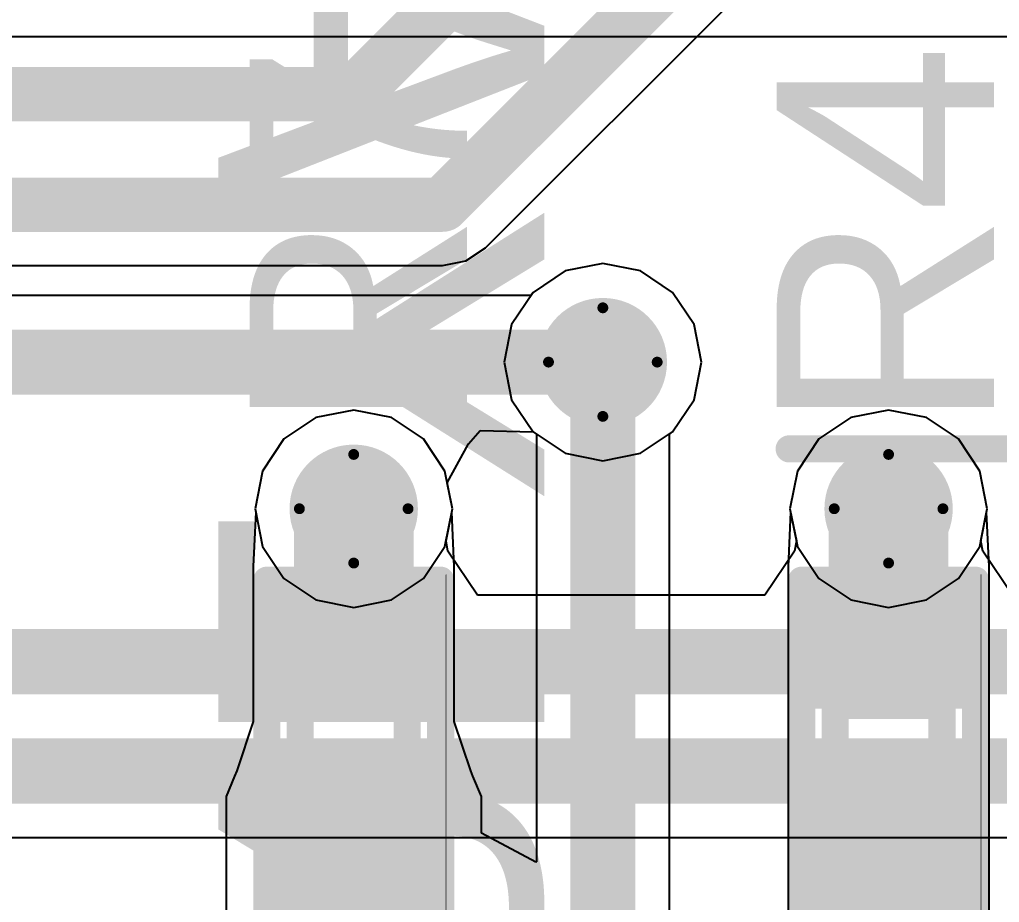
# Model space of a CAD drawing. Header units: millimetres. Extents: x -16 to 330, y -45 to 150.
# Drawn here: x 73.194 to 77.774, y 57.138 to 61.267 of the extents above; entities that cross this region are included whole.
import ezdxf

# ---------------------------------------------------------------- set-up
doc = ezdxf.new("R2010")
doc.units = ezdxf.units.MM
for name, color, linetype in [('BottomLayer', 5, 'Continuous'), ('BottomOverlay', 54, 'Continuous'), ('BottomSolder', 6, 'Continuous'), ('DrillDrawing', 1, 'Continuous'), ('Mechanical13', 56, 'Continuous'), ('MidLayer1', 16, 'Continuous'), ('MidLayer2', 76, 'Continuous'), ('TopLayer', 1, 'Continuous'), ('TopOverlay', 2, 'Continuous'), ('TopPaste', 8, 'Continuous'), ('TopSolder', 216, 'Continuous'), ('ViaHoleLayer', 16, 'Continuous')]:
    doc.layers.add(name, color=color, linetype=linetype)
doc.styles.add('Arial', font='arial.ttf', dxfattribs={"height": 0.2})

# ---------------------------------------------------------------- blocks, each defined once
blk = doc.blocks.new('R___0402_108')
at = {"layer": 'TopLayer'}
for points in [[(-0.6985, -0.3175), (-0.6985, 0.3175), (-0.2413, 0.3175), (-0.2413, -0.3175)], [(0.2413, -0.3175), (0.2413, 0.3175), (0.6985, 0.3175), (0.6985, -0.3175)]]:
    blk.add_hatch(color=1, dxfattribs=at).paths.add_polyline_path(points)
at = {"layer": 'TopPaste'}
for points in [[(-0.6985, -0.3175), (-0.6985, 0.3175), (-0.2413, 0.3175), (-0.2413, -0.3175)], [(0.2413, -0.3175), (0.2413, 0.3175), (0.6985, 0.3175), (0.6985, -0.3175)]]:
    blk.add_hatch(color=8, dxfattribs=at).paths.add_polyline_path(points)
at = {"layer": 'TopSolder'}
for points in [[(-0.7535, -0.3725), (-0.7535, 0.3725), (-0.1863, 0.3725), (-0.1863, -0.3725)], [(0.1863, -0.3725), (0.1863, 0.3725), (0.7535, 0.3725), (0.7535, -0.3725)]]:
    blk.add_hatch(color=216, dxfattribs=at).paths.add_polyline_path(points)
at = {"layer": 'TopOverlay'}
for points, const_width in [([(-0.7874, 0.4064), (-0.7874, -0.4064)], 0.127), ([(-0.7874, 0.4064), (0.7874, 0.4064)], 0.127), ([(0.7874, 0.4064), (0.7874, -0.4064)], 0.127), ([(-0.7874, -0.4064), (0.7874, -0.4064)], 0.127), ([(-0.8128, -0.4318), (0.8128, -0.4318)], 0.00323)]:
    blk.add_lwpolyline(points, dxfattribs=dict(at, const_width=const_width))
for points, const_width in [([(-0.8191, 0.4064, 1), (-0.7556, 0.4064, 1)], 0.0635), ([(-0.8191, 0.4064, 1), (-0.7556, 0.4064, 1)], 0.0635), ([(0.7556, 0.4064, 1), (0.8191, 0.4064, 1)], 0.0635), ([(0.7556, 0.4064, 1), (0.8191, 0.4064, 1)], 0.0635), ([(-0.8191, -0.4064, 1), (-0.7556, -0.4064, 1)], 0.0635), ([(-0.8191, -0.4064, 1), (-0.7556, -0.4064, 1)], 0.0635), ([(0.7556, -0.4064, 1), (0.8191, -0.4064, 1)], 0.0635), ([(0.7556, -0.4064, 1), (0.8191, -0.4064, 1)], 0.0635), ([(-0.8136, -0.4318, 1), (-0.812, -0.4318, 1)], 0.00161), ([(0.812, -0.4318, 1), (0.8136, -0.4318, 1)], 0.00161)]:
    blk.add_lwpolyline(points, format="xyb", close=True, dxfattribs=dict(at, const_width=const_width))
blk = doc.blocks.new('R___0402_111')
at = {"layer": 'TopLayer'}
for points in [[(-0.6985, -0.3175), (-0.6985, 0.3175), (-0.2413, 0.3175), (-0.2413, -0.3175)], [(0.2413, -0.3175), (0.2413, 0.3175), (0.6985, 0.3175), (0.6985, -0.3175)]]:
    blk.add_hatch(color=1, dxfattribs=at).paths.add_polyline_path(points)
at = {"layer": 'TopPaste'}
for points in [[(-0.6985, -0.3175), (-0.6985, 0.3175), (-0.2413, 0.3175), (-0.2413, -0.3175)], [(0.2413, -0.3175), (0.2413, 0.3175), (0.6985, 0.3175), (0.6985, -0.3175)]]:
    blk.add_hatch(color=8, dxfattribs=at).paths.add_polyline_path(points)
at = {"layer": 'TopSolder'}
for points in [[(-0.7535, -0.3725), (-0.7535, 0.3725), (-0.1863, 0.3725), (-0.1863, -0.3725)], [(0.1863, -0.3725), (0.1863, 0.3725), (0.7535, 0.3725), (0.7535, -0.3725)]]:
    blk.add_hatch(color=216, dxfattribs=at).paths.add_polyline_path(points)
at = {"layer": 'TopOverlay'}
for points, const_width in [([(-0.7874, 0.4064), (-0.7874, -0.4064)], 0.127), ([(-0.7874, 0.4064), (0.7874, 0.4064)], 0.127), ([(0.7874, 0.4064), (0.7874, -0.4064)], 0.127), ([(-0.7874, -0.4064), (0.7874, -0.4064)], 0.127), ([(-0.8128, -0.4318), (0.8128, -0.4318)], 0.00323)]:
    blk.add_lwpolyline(points, dxfattribs=dict(at, const_width=const_width))
for points, const_width in [([(-0.8191, 0.4064, 1), (-0.7556, 0.4064, 1)], 0.0635), ([(-0.8191, 0.4064, 1), (-0.7556, 0.4064, 1)], 0.0635), ([(0.7556, 0.4064, 1), (0.8191, 0.4064, 1)], 0.0635), ([(0.7556, 0.4064, 1), (0.8191, 0.4064, 1)], 0.0635), ([(-0.8191, -0.4064, 1), (-0.7556, -0.4064, 1)], 0.0635), ([(-0.8191, -0.4064, 1), (-0.7556, -0.4064, 1)], 0.0635), ([(0.7556, -0.4064, 1), (0.8191, -0.4064, 1)], 0.0635), ([(0.7556, -0.4064, 1), (0.8191, -0.4064, 1)], 0.0635), ([(-0.8136, -0.4318, 1), (-0.812, -0.4318, 1)], 0.00161), ([(0.812, -0.4318, 1), (0.8136, -0.4318, 1)], 0.00161)]:
    blk.add_lwpolyline(points, format="xyb", close=True, dxfattribs=dict(at, const_width=const_width))

msp = doc.modelspace()

# ---------------------------------------------------------------- hatches: boundary and pattern name
at = {"layer": 'BottomLayer'}
h = msp.add_hatch(color=5, dxfattribs=at)
edge = h.paths.add_edge_path()
edge.add_arc((75.9206, 59.6646), 0.3, 0, 360)
h = msp.add_hatch(color=5, dxfattribs=at)
edge = h.paths.add_edge_path()
edge.add_arc((74.7562, 58.9788), 0.3, 0, 360)
h = msp.add_hatch(color=5, dxfattribs=at)
edge = h.paths.add_edge_path()
edge.add_arc((77.2562, 58.9788), 0.3, 0, 360)
at = {"layer": 'BottomSolder'}
h = msp.add_hatch(color=6, dxfattribs=at)
edge = h.paths.add_edge_path()
edge.add_arc((75.9206, 59.6646), 0.15, 0, 360)
h = msp.add_hatch(color=6, dxfattribs=at)
edge = h.paths.add_edge_path()
edge.add_arc((74.7562, 58.9788), 0.15, 0, 360)
h = msp.add_hatch(color=6, dxfattribs=at)
edge = h.paths.add_edge_path()
edge.add_arc((77.2562, 58.9788), 0.15, 0, 360)
at = {"layer": 'MidLayer1'}
h = msp.add_hatch(color=16, dxfattribs=at)
edge = h.paths.add_edge_path()
edge.add_arc((75.9206, 59.6646), 0.3, 0, 360)
h = msp.add_hatch(color=16, dxfattribs=at)
edge = h.paths.add_edge_path()
edge.add_arc((74.7562, 58.9788), 0.3, 0, 360)
h = msp.add_hatch(color=16, dxfattribs=at)
edge = h.paths.add_edge_path()
edge.add_arc((77.2562, 58.9788), 0.3, 0, 360)
at = {"layer": 'MidLayer2'}
h = msp.add_hatch(color=76, dxfattribs=at)
edge = h.paths.add_edge_path()
edge.add_arc((75.9206, 59.6646), 0.3, 0, 360)
h = msp.add_hatch(color=76, dxfattribs=at)
edge = h.paths.add_edge_path()
edge.add_arc((74.7562, 58.9788), 0.3, 0, 360)
h = msp.add_hatch(color=76, dxfattribs=at)
edge = h.paths.add_edge_path()
edge.add_arc((77.2562, 58.9788), 0.3, 0, 360)
at = {"layer": 'TopLayer'}
h = msp.add_hatch(color=1, dxfattribs=at)
edge = h.paths.add_edge_path()
edge.add_arc((75.9206, 59.6646), 0.3, 0, 360)
h = msp.add_hatch(color=1, dxfattribs=at)
edge = h.paths.add_edge_path()
edge.add_arc((74.7562, 58.9788), 0.3, 0, 360)
h = msp.add_hatch(color=1, dxfattribs=at)
edge = h.paths.add_edge_path()
edge.add_arc((77.2562, 58.9788), 0.3, 0, 360)
msp.add_hatch(color=1, dxfattribs=at).paths.add_polyline_path([(74.3244, 56.134), (75.188, 56.134), (75.188, 57.6326), (74.3244, 57.6326)])
at = {"layer": 'TopSolder'}
h = msp.add_hatch(color=216, dxfattribs=at)
edge = h.paths.add_edge_path()
edge.add_arc((75.9206, 59.6646), 0.15, 0, 360)
h = msp.add_hatch(color=216, dxfattribs=at)
edge = h.paths.add_edge_path()
edge.add_arc((74.7562, 58.9788), 0.15, 0, 360)
h = msp.add_hatch(color=216, dxfattribs=at)
edge = h.paths.add_edge_path()
edge.add_arc((77.2562, 58.9788), 0.15, 0, 360)
at = {"layer": 'ViaHoleLayer'}
h = msp.add_hatch(color=16, dxfattribs=at)
edge = h.paths.add_edge_path()
edge.add_arc((75.9206, 59.6646), 0.15, 0, 360)
h = msp.add_hatch(color=16, dxfattribs=at)
edge = h.paths.add_edge_path()
edge.add_arc((74.7562, 58.9788), 0.15, 0, 360)
h = msp.add_hatch(color=16, dxfattribs=at)
edge = h.paths.add_edge_path()
edge.add_arc((77.2562, 58.9788), 0.15, 0, 360)

# ---------------------------------------------------------------- linework, layer by layer
at = {"layer": 'BottomLayer'}
for p, q in [((68.708, 61.1876), (83.7811, 61.1876)), ((75.7441, 60.0908), (75.5944, 59.9908)), ((75.9206, 60.1259), (75.7441, 60.0908)), ((76.0971, 60.0908), (75.9206, 60.1259)), ((76.2467, 59.9908), (76.0971, 60.0908)), ((75.5841, 59.9754), (68.0003, 59.9754)), ((75.5944, 59.9908), (75.5841, 59.9754)), ((76.3467, 59.8411), (76.2467, 59.9908)), ((76.3818, 59.6646), (76.3467, 59.8411)), ((76.3467, 59.4881), (76.3818, 59.6646)), ((76.2467, 59.3384), (76.3467, 59.4881)), ((77.0797, 59.405), (76.9301, 59.305)), ((77.2562, 59.4401), (77.0797, 59.405)), ((77.4328, 59.405), (77.2562, 59.4401)), ((77.5824, 59.305), (77.4328, 59.405)), ((75.293, 59.2823), (75.3468, 59.3442)), ((75.3468, 59.3442), (75.5944, 59.3384)), ((75.5944, 59.3384), (75.7441, 59.2385)), ((76.0971, 59.2385), (76.2467, 59.3384)), ((75.1934, 59.0998), (75.293, 59.2823)), ((76.9301, 59.305), (76.8301, 59.1553)), ((77.6824, 59.1553), (77.5824, 59.305)), ((75.7441, 59.2385), (75.9206, 59.2033)), ((75.9206, 59.2033), (76.0971, 59.2385)), ((76.8301, 59.1553), (76.795, 58.9788)), ((77.7175, 58.9788), (77.6824, 59.1553)), ((75.2175, 58.9788), (75.1934, 59.0998)), ((75.1875, 58.828), (75.2175, 58.9788)), ((76.795, 58.9788), (76.825, 58.828)), ((77.6875, 58.828), (77.7175, 58.9788)), ((75.1968, 58.7808), (75.1875, 58.828)), ((76.825, 58.828), (76.8157, 58.7808)), ((77.6968, 58.7808), (77.6875, 58.828)), ((75.3353, 58.574), (75.1968, 58.7808)), ((76.8157, 58.7808), (76.6772, 58.574)), ((77.8353, 58.574), (77.6968, 58.7808)), ((76.6772, 58.574), (75.3353, 58.574)), ((72.1395, 57.4416), (78.5855, 57.4416))]:
    msp.add_line(p, q, dxfattribs=at)
at = {"layer": 'BottomLayer', "const_width": 0.3048}
for points in [[(68.0003, 59.6646), (75.9206, 59.6646)], [(67.375, 58.2632), (80.7034, 58.2632)], [(67.6665, 57.7524), (78.7142, 57.7524)]]:
    msp.add_lwpolyline(points, dxfattribs=at)
at = {"layer": 'BottomLayer', "const_width": 0.1524}
msp.add_lwpolyline([(75.8444, 59.6646, 1), (75.9968, 59.6646, 1)], format="xyb", close=True, dxfattribs=at)
at = {"layer": 'DrillDrawing', "const_width": 0.0508}
for points in [[(75.6666, 59.6646), (75.9206, 59.9186)], [(75.9206, 59.9186), (76.1746, 59.6646)], [(75.6666, 59.6646), (75.9206, 59.4106)], [(75.9206, 59.4106), (76.1746, 59.6646)], [(74.5022, 58.9788), (74.7562, 59.2328)], [(74.7562, 59.2328), (75.0102, 58.9788)], [(77.0022, 58.9788), (77.2562, 59.2328)], [(77.2562, 59.2328), (77.5102, 58.9788)], [(74.5022, 58.9788), (74.7562, 58.7248)], [(74.7562, 58.7248), (75.0102, 58.9788)], [(77.0022, 58.9788), (77.2562, 58.7248)], [(77.2562, 58.7248), (77.5102, 58.9788)]]:
    msp.add_lwpolyline(points, dxfattribs=at)
at = {"layer": 'DrillDrawing', "const_width": 0.0254}
for points in [[(75.9079, 59.9186, 1), (75.9333, 59.9186, 1)], [(75.9079, 59.9186, 1), (75.9333, 59.9186, 1)], [(75.6539, 59.6646, 1), (75.6793, 59.6646, 1)], [(75.6539, 59.6646, 1), (75.6793, 59.6646, 1)], [(76.1619, 59.6646, 1), (76.1873, 59.6646, 1)], [(76.1619, 59.6646, 1), (76.1873, 59.6646, 1)], [(75.9079, 59.4106, 1), (75.9333, 59.4106, 1)], [(75.9079, 59.4106, 1), (75.9333, 59.4106, 1)], [(74.7435, 59.2328, 1), (74.7689, 59.2328, 1)], [(74.7435, 59.2328, 1), (74.7689, 59.2328, 1)], [(77.2435, 59.2328, 1), (77.2689, 59.2328, 1)], [(77.2435, 59.2328, 1), (77.2689, 59.2328, 1)], [(74.4895, 58.9788, 1), (74.5149, 58.9788, 1)], [(74.4895, 58.9788, 1), (74.5149, 58.9788, 1)], [(74.9975, 58.9788, 1), (75.0229, 58.9788, 1)], [(74.9975, 58.9788, 1), (75.0229, 58.9788, 1)], [(76.9895, 58.9788, 1), (77.0149, 58.9788, 1)], [(76.9895, 58.9788, 1), (77.0149, 58.9788, 1)], [(77.4975, 58.9788, 1), (77.5229, 58.9788, 1)], [(77.4975, 58.9788, 1), (77.5229, 58.9788, 1)], [(74.7435, 58.7248, 1), (74.7689, 58.7248, 1)], [(74.7435, 58.7248, 1), (74.7689, 58.7248, 1)], [(77.2435, 58.7248, 1), (77.2689, 58.7248, 1)], [(77.2435, 58.7248, 1), (77.2689, 58.7248, 1)]]:
    msp.add_lwpolyline(points, format="xyb", close=True, dxfattribs=at)
at = {"layer": 'Mechanical13', "const_width": 0.127}
for points in [[(76.7915, 59.2588), (84.7362, 59.2588)], [(76.7915, 59.2588), (84.7362, 59.2588)], [(74.5062, 58.2588), (75.0062, 58.2588)], [(74.5062, 58.2238), (74.5062, 58.2588)], [(75.0062, 58.2238), (75.0062, 58.2588)], [(77.0062, 58.2588), (77.5062, 58.2588)], [(77.0062, 58.2238), (77.0062, 58.2588)], [(77.5062, 58.2238), (77.5062, 58.2588)], [(74.5062, 58.2238), (75.0062, 58.2238)], [(74.5062, 58.0938), (74.5062, 58.2238)], [(75.0062, 58.0938), (75.0062, 58.2238)], [(77.0062, 58.2238), (77.5062, 58.2238)], [(77.0062, 58.0938), (77.0062, 58.2238)], [(77.5062, 58.0938), (77.5062, 58.2238)], [(74.5062, 58.0938), (75.0062, 58.0938)], [(74.5062, 58.0588), (74.5062, 58.0938)], [(74.5062, 58.0588), (75.0062, 58.0588)], [(74.5062, 57.4588), (74.5062, 58.0588)], [(75.0062, 58.0588), (75.0062, 58.0938)], [(75.0062, 57.4588), (75.0062, 58.0588)], [(77.0062, 58.0938), (77.5062, 58.0938)], [(77.0062, 58.0588), (77.0062, 58.0938)], [(77.0062, 58.0588), (77.5062, 58.0588)], [(77.0062, 57.4588), (77.0062, 58.0588)], [(77.5062, 58.0588), (77.5062, 58.0938)], [(77.5062, 57.4588), (77.5062, 58.0588)], [(69.7562, 57.7588), (77.701, 57.7588)], [(69.7562, 57.7588), (77.701, 57.7588)], [(72.2562, 57.7588), (80.201, 57.7588)], [(72.2562, 57.7588), (80.201, 57.7588)], [(74.7562, 57.7588), (82.701, 57.7588)], [(74.7562, 57.7588), (82.701, 57.7588)], [(74.7562, 53.7864), (74.7562, 57.7588)], [(74.7562, 53.7864), (74.7562, 57.7588)], [(77.2562, 53.7864), (77.2562, 57.7588)], [(77.2562, 53.7864), (77.2562, 57.7588)], [(77.2562, 57.7588), (85.201, 57.7588)], [(77.2562, 57.7588), (85.201, 57.7588)], [(74.5062, 57.4588), (75.0062, 57.4588)], [(74.5062, 57.4238), (74.5062, 57.4588)], [(75.0062, 57.4238), (75.0062, 57.4588)], [(77.0062, 57.4588), (77.5062, 57.4588)], [(77.0062, 57.4238), (77.0062, 57.4588)], [(77.5062, 57.4238), (77.5062, 57.4588)], [(74.5062, 57.4238), (75.0062, 57.4238)], [(74.5062, 57.2938), (74.5062, 57.4238)], [(75.0062, 57.2938), (75.0062, 57.4238)], [(77.0062, 57.4238), (77.5062, 57.4238)], [(77.0062, 57.2938), (77.0062, 57.4238)], [(77.5062, 57.2938), (77.5062, 57.4238)], [(74.5062, 57.2938), (75.0062, 57.2938)], [(74.5062, 57.2588), (74.5062, 57.2938)], [(75.0062, 57.2588), (75.0062, 57.2938)], [(77.0062, 57.2938), (77.5062, 57.2938)], [(77.0062, 57.2588), (77.0062, 57.2938)], [(77.5062, 57.2588), (77.5062, 57.2938)], [(74.5062, 57.2588), (75.0062, 57.2588)], [(77.0062, 57.2588), (77.5062, 57.2588)]]:
    msp.add_lwpolyline(points, dxfattribs=at)
at = {"layer": 'Mechanical13'}
for points, const_width in [([(76.7598, 59.2588, 1), (76.8233, 59.2588, 1)], 0.0635), ([(76.7598, 59.2588, 1), (76.8233, 59.2588, 1)], 0.0635), ([(74.4745, 58.2588, 1), (74.538, 58.2588, 1)], 0.0635), ([(74.4745, 58.2588, 1), (74.538, 58.2588, 1)], 0.0635), ([(74.9745, 58.2588, 1), (75.038, 58.2588, 1)], 0.0635), ([(74.9745, 58.2588, 1), (75.038, 58.2588, 1)], 0.0635), ([(76.9745, 58.2588, 1), (77.038, 58.2588, 1)], 0.0635), ([(76.9745, 58.2588, 1), (77.038, 58.2588, 1)], 0.0635), ([(77.4745, 58.2588, 1), (77.538, 58.2588, 1)], 0.0635), ([(77.4745, 58.2588, 1), (77.538, 58.2588, 1)], 0.0635), ([(74.4745, 58.2238, 1), (74.538, 58.2238, 1)], 0.0635), ([(74.4745, 58.2238, 1), (74.538, 58.2238, 1)], 0.0635), ([(74.4745, 58.2238, 1), (74.538, 58.2238, 1)], 0.0635), ([(74.9745, 58.2238, 1), (75.038, 58.2238, 1)], 0.0635), ([(74.9745, 58.2238, 1), (75.038, 58.2238, 1)], 0.0635), ([(74.9745, 58.2238, 1), (75.038, 58.2238, 1)], 0.0635), ([(76.9745, 58.2238, 1), (77.038, 58.2238, 1)], 0.0635), ([(76.9745, 58.2238, 1), (77.038, 58.2238, 1)], 0.0635), ([(76.9745, 58.2238, 1), (77.038, 58.2238, 1)], 0.0635), ([(77.4745, 58.2238, 1), (77.538, 58.2238, 1)], 0.0635), ([(77.4745, 58.2238, 1), (77.538, 58.2238, 1)], 0.0635), ([(77.4745, 58.2238, 1), (77.538, 58.2238, 1)], 0.0635), ([(74.4745, 58.0938, 1), (74.538, 58.0938, 1)], 0.0635), ([(74.4745, 58.0938, 1), (74.538, 58.0938, 1)], 0.0635), ([(74.4745, 58.0938, 1), (74.538, 58.0938, 1)], 0.0635), ([(74.4745, 58.0588, 1), (74.538, 58.0588, 1)], 0.0635), ([(74.4745, 58.0588, 1), (74.538, 58.0588, 1)], 0.0635), ([(74.4745, 58.0588, 1), (74.538, 58.0588, 1)], 0.0635), ([(74.9745, 58.0938, 1), (75.038, 58.0938, 1)], 0.0635), ([(74.9745, 58.0938, 1), (75.038, 58.0938, 1)], 0.0635), ([(74.9745, 58.0938, 1), (75.038, 58.0938, 1)], 0.0635), ([(74.9745, 58.0588, 1), (75.038, 58.0588, 1)], 0.0635), ([(74.9745, 58.0588, 1), (75.038, 58.0588, 1)], 0.0635), ([(74.9745, 58.0588, 1), (75.038, 58.0588, 1)], 0.0635), ([(76.9745, 58.0938, 1), (77.038, 58.0938, 1)], 0.0635), ([(76.9745, 58.0938, 1), (77.038, 58.0938, 1)], 0.0635), ([(76.9745, 58.0938, 1), (77.038, 58.0938, 1)], 0.0635), ([(76.9745, 58.0588, 1), (77.038, 58.0588, 1)], 0.0635), ([(76.9745, 58.0588, 1), (77.038, 58.0588, 1)], 0.0635), ([(76.9745, 58.0588, 1), (77.038, 58.0588, 1)], 0.0635), ([(77.4745, 58.0938, 1), (77.538, 58.0938, 1)], 0.0635), ([(77.4745, 58.0938, 1), (77.538, 58.0938, 1)], 0.0635), ([(77.4745, 58.0938, 1), (77.538, 58.0938, 1)], 0.0635), ([(77.4745, 58.0588, 1), (77.538, 58.0588, 1)], 0.0635), ([(77.4745, 58.0588, 1), (77.538, 58.0588, 1)], 0.0635), ([(77.4745, 58.0588, 1), (77.538, 58.0588, 1)], 0.0635), ([(74.7594, 57.7588, 1), (74.7531, 57.7588, 1)], 0.127), ([(74.7594, 57.7588, 1), (74.7531, 57.7588, 1)], 0.127), ([(74.7213, 57.7588, 1), (74.7848, 57.7588, 1)], 0.0635), ([(74.7213, 57.7588, 1), (74.7848, 57.7588, 1)], 0.0635), ([(74.7245, 57.7588, 1), (74.788, 57.7588, 1)], 0.0635), ([(74.7245, 57.7588, 1), (74.788, 57.7588, 1)], 0.0635), ([(74.7245, 57.7588, 1), (74.788, 57.7588, 1)], 0.0635), ([(74.7245, 57.7588, 1), (74.788, 57.7588, 1)], 0.0635), ([(74.7277, 57.7588, 1), (74.7912, 57.7588, 1)], 0.0635), ([(74.7277, 57.7588, 1), (74.7912, 57.7588, 1)], 0.0635), ([(77.2594, 57.7588, 1), (77.2531, 57.7588, 1)], 0.127), ([(77.2594, 57.7588, 1), (77.2531, 57.7588, 1)], 0.127), ([(77.2213, 57.7588, 1), (77.2848, 57.7588, 1)], 0.0635), ([(77.2213, 57.7588, 1), (77.2848, 57.7588, 1)], 0.0635), ([(77.2245, 57.7588, 1), (77.288, 57.7588, 1)], 0.0635), ([(77.2245, 57.7588, 1), (77.288, 57.7588, 1)], 0.0635), ([(77.2245, 57.7588, 1), (77.288, 57.7588, 1)], 0.0635), ([(77.2245, 57.7588, 1), (77.288, 57.7588, 1)], 0.0635), ([(77.2277, 57.7588, 1), (77.2912, 57.7588, 1)], 0.0635), ([(77.2277, 57.7588, 1), (77.2912, 57.7588, 1)], 0.0635), ([(77.6692, 57.7588, 1), (77.7327, 57.7588, 1)], 0.0635), ([(77.6692, 57.7588, 1), (77.7327, 57.7588, 1)], 0.0635), ([(74.4745, 57.4588, 1), (74.538, 57.4588, 1)], 0.0635), ([(74.4745, 57.4588, 1), (74.538, 57.4588, 1)], 0.0635), ([(74.4745, 57.4588, 1), (74.538, 57.4588, 1)], 0.0635), ([(74.9745, 57.4588, 1), (75.038, 57.4588, 1)], 0.0635), ([(74.9745, 57.4588, 1), (75.038, 57.4588, 1)], 0.0635), ([(74.9745, 57.4588, 1), (75.038, 57.4588, 1)], 0.0635), ([(76.9745, 57.4588, 1), (77.038, 57.4588, 1)], 0.0635), ([(76.9745, 57.4588, 1), (77.038, 57.4588, 1)], 0.0635), ([(76.9745, 57.4588, 1), (77.038, 57.4588, 1)], 0.0635), ([(77.4745, 57.4588, 1), (77.538, 57.4588, 1)], 0.0635), ([(77.4745, 57.4588, 1), (77.538, 57.4588, 1)], 0.0635), ([(77.4745, 57.4588, 1), (77.538, 57.4588, 1)], 0.0635), ([(74.4745, 57.4238, 1), (74.538, 57.4238, 1)], 0.0635), ([(74.4745, 57.4238, 1), (74.538, 57.4238, 1)], 0.0635), ([(74.4745, 57.4238, 1), (74.538, 57.4238, 1)], 0.0635), ([(74.9745, 57.4238, 1), (75.038, 57.4238, 1)], 0.0635), ([(74.9745, 57.4238, 1), (75.038, 57.4238, 1)], 0.0635), ([(74.9745, 57.4238, 1), (75.038, 57.4238, 1)], 0.0635), ([(76.9745, 57.4238, 1), (77.038, 57.4238, 1)], 0.0635), ([(76.9745, 57.4238, 1), (77.038, 57.4238, 1)], 0.0635), ([(76.9745, 57.4238, 1), (77.038, 57.4238, 1)], 0.0635), ([(77.4745, 57.4238, 1), (77.538, 57.4238, 1)], 0.0635), ([(77.4745, 57.4238, 1), (77.538, 57.4238, 1)], 0.0635), ([(77.4745, 57.4238, 1), (77.538, 57.4238, 1)], 0.0635), ([(74.4745, 57.2938, 1), (74.538, 57.2938, 1)], 0.0635), ([(74.4745, 57.2938, 1), (74.538, 57.2938, 1)], 0.0635), ([(74.4745, 57.2938, 1), (74.538, 57.2938, 1)], 0.0635), ([(74.9745, 57.2938, 1), (75.038, 57.2938, 1)], 0.0635), ([(74.9745, 57.2938, 1), (75.038, 57.2938, 1)], 0.0635), ([(74.9745, 57.2938, 1), (75.038, 57.2938, 1)], 0.0635), ([(76.9745, 57.2938, 1), (77.038, 57.2938, 1)], 0.0635), ([(76.9745, 57.2938, 1), (77.038, 57.2938, 1)], 0.0635), ([(76.9745, 57.2938, 1), (77.038, 57.2938, 1)], 0.0635), ([(77.4745, 57.2938, 1), (77.538, 57.2938, 1)], 0.0635), ([(77.4745, 57.2938, 1), (77.538, 57.2938, 1)], 0.0635), ([(77.4745, 57.2938, 1), (77.538, 57.2938, 1)], 0.0635), ([(74.4745, 57.2588, 1), (74.538, 57.2588, 1)], 0.0635), ([(74.4745, 57.2588, 1), (74.538, 57.2588, 1)], 0.0635), ([(74.9745, 57.2588, 1), (75.038, 57.2588, 1)], 0.0635), ([(74.9745, 57.2588, 1), (75.038, 57.2588, 1)], 0.0635), ([(76.9745, 57.2588, 1), (77.038, 57.2588, 1)], 0.0635), ([(76.9745, 57.2588, 1), (77.038, 57.2588, 1)], 0.0635), ([(77.4745, 57.2588, 1), (77.538, 57.2588, 1)], 0.0635), ([(77.4745, 57.2588, 1), (77.538, 57.2588, 1)], 0.0635)]:
    msp.add_lwpolyline(points, format="xyb", close=True, dxfattribs=dict(at, const_width=const_width))
at = {"layer": 'MidLayer1'}
for p, q in [((75.7441, 60.0908), (75.5944, 59.9908)), ((75.9206, 60.1259), (75.7441, 60.0908)), ((76.0971, 60.0908), (75.9206, 60.1259)), ((76.2467, 59.9908), (76.0971, 60.0908)), ((75.5944, 59.9908), (75.4944, 59.8411)), ((76.3467, 59.8411), (76.2467, 59.9908)), ((75.4944, 59.8411), (75.4593, 59.6646)), ((76.3818, 59.6646), (76.3467, 59.8411)), ((75.4593, 59.6646), (75.4944, 59.4881)), ((76.3467, 59.4881), (76.3818, 59.6646)), ((75.4944, 59.4881), (75.5944, 59.3384)), ((76.2467, 59.3384), (76.3467, 59.4881)), ((75.5944, 59.3384), (75.7441, 59.2385)), ((76.0971, 59.2385), (76.2467, 59.3384)), ((75.7441, 59.2385), (75.9206, 59.2033)), ((75.9206, 59.2033), (76.0971, 59.2385))]:
    msp.add_line(p, q, dxfattribs=at)
at = {"layer": 'MidLayer2'}
for p, q in [((75.7441, 60.0908), (75.5944, 59.9908)), ((75.9206, 60.1259), (75.7441, 60.0908)), ((76.0971, 60.0908), (75.9206, 60.1259)), ((76.2467, 59.9908), (76.0971, 60.0908)), ((75.5944, 59.9908), (75.4944, 59.8411)), ((76.3467, 59.8411), (76.2467, 59.9908)), ((75.4944, 59.8411), (75.4593, 59.6646)), ((76.3818, 59.6646), (76.3467, 59.8411)), ((75.4593, 59.6646), (75.4944, 59.4881)), ((76.3467, 59.4881), (76.3818, 59.6646)), ((75.4944, 59.4881), (75.5944, 59.3384)), ((76.2467, 59.3384), (76.3467, 59.4881)), ((74.5797, 59.405), (74.4301, 59.305)), ((74.7562, 59.4401), (74.5797, 59.405)), ((74.9328, 59.405), (74.7562, 59.4401)), ((75.0824, 59.305), (74.9328, 59.405)), ((77.0797, 59.405), (76.9301, 59.305)), ((77.2562, 59.4401), (77.0797, 59.405)), ((77.4328, 59.405), (77.2562, 59.4401)), ((77.5824, 59.305), (77.4328, 59.405)), ((75.5944, 59.3384), (75.7441, 59.2385)), ((76.0971, 59.2385), (76.2467, 59.3384)), ((74.4301, 59.305), (74.3301, 59.1553)), ((75.1824, 59.1553), (75.0824, 59.305)), ((76.9301, 59.305), (76.8301, 59.1553)), ((77.6824, 59.1553), (77.5824, 59.305)), ((75.7441, 59.2385), (75.9206, 59.2033)), ((75.9206, 59.2033), (76.0971, 59.2385)), ((74.3301, 59.1553), (74.295, 58.9788)), ((75.2175, 58.9788), (75.1824, 59.1553)), ((76.8301, 59.1553), (76.795, 58.9788)), ((77.7175, 58.9788), (77.6824, 59.1553)), ((74.295, 58.9788), (74.3301, 58.8023)), ((75.1824, 58.8023), (75.2175, 58.9788)), ((76.795, 58.9788), (76.8301, 58.8023)), ((77.6824, 58.8023), (77.7175, 58.9788)), ((74.3301, 58.8023), (74.4301, 58.6526)), ((75.0824, 58.6526), (75.1824, 58.8023)), ((76.8301, 58.8023), (76.9301, 58.6526)), ((77.5824, 58.6526), (77.6824, 58.8023)), ((74.4301, 58.6526), (74.5797, 58.5527)), ((74.9328, 58.5527), (75.0824, 58.6526)), ((76.9301, 58.6526), (77.0797, 58.5527)), ((77.4328, 58.5527), (77.5824, 58.6526)), ((74.5797, 58.5527), (74.7562, 58.5175)), ((74.7562, 58.5175), (74.9328, 58.5527)), ((77.0797, 58.5527), (77.2562, 58.5175)), ((77.2562, 58.5175), (77.4328, 58.5527))]:
    msp.add_line(p, q, dxfattribs=at)
at = {"layer": 'TopLayer'}
for p, q in [((75.3726, 60.1994), (76.7654, 61.5922)), ((75.2802, 60.1376), (75.3726, 60.1994)), ((75.1712, 60.1159), (75.2802, 60.1376)), ((66.9796, 60.1159), (75.1712, 60.1159)), ((75.1712, 60.1159), (75.1712, 60.1159)), ((75.7441, 60.0908), (75.5944, 59.9908)), ((75.9206, 60.1259), (75.7441, 60.0908)), ((76.0971, 60.0908), (75.9206, 60.1259)), ((76.2467, 59.9908), (76.0971, 60.0908)), ((75.5944, 59.9908), (75.4944, 59.8411)), ((76.3467, 59.8411), (76.2467, 59.9908)), ((75.4944, 59.8411), (75.4593, 59.6646)), ((76.3818, 59.6646), (76.3467, 59.8411)), ((75.4593, 59.6646), (75.4944, 59.4881)), ((76.3467, 59.4881), (76.3818, 59.6646)), ((75.4944, 59.4881), (75.5944, 59.3384)), ((76.2467, 59.3384), (76.3467, 59.4881)), ((74.5797, 59.405), (74.4301, 59.305)), ((74.7562, 59.4401), (74.5797, 59.405)), ((74.9328, 59.405), (74.7562, 59.4401)), ((75.0824, 59.305), (74.9328, 59.405)), ((77.0797, 59.405), (76.9301, 59.305)), ((77.2562, 59.4401), (77.0797, 59.405)), ((77.4328, 59.405), (77.2562, 59.4401)), ((77.5824, 59.305), (77.4328, 59.405)), ((75.5944, 59.3384), (75.6098, 59.3282)), ((75.6098, 59.3282), (75.6098, 57.3272)), ((76.2314, 59.3282), (76.2467, 59.3384)), ((76.2314, 56.9275), (76.2314, 59.3282)), ((74.4301, 59.305), (74.3301, 59.1553)), ((75.1824, 59.1553), (75.0824, 59.305)), ((76.9301, 59.305), (76.8301, 59.1553)), ((77.6824, 59.1553), (77.5824, 59.305)), ((74.3301, 59.1553), (74.295, 58.9788)), ((75.2175, 58.9788), (75.1824, 59.1553)), ((76.8301, 59.1553), (76.795, 58.9788)), ((77.7175, 58.9788), (77.6824, 59.1553)), ((74.2983, 58.9621), (74.2863, 58.7081)), ((74.295, 58.9788), (74.2983, 58.9621)), ((75.2142, 58.9621), (75.2175, 58.9788)), ((75.2261, 58.7081), (75.2142, 58.9621)), ((76.7983, 58.9621), (76.7863, 58.7081)), ((76.795, 58.9788), (76.7983, 58.9621)), ((77.7142, 58.9621), (77.7175, 58.9788)), ((77.7261, 58.7081), (77.7142, 58.9621)), ((74.2863, 58.7081), (74.2863, 58.7081)), ((74.2863, 58.7081), (74.2863, 57.9839)), ((75.2261, 58.0358), (75.2261, 58.7081)), ((75.2261, 58.7081), (75.2261, 58.7081)), ((76.7863, 58.7081), (76.7863, 58.7081)), ((76.7863, 58.7081), (76.7863, 58.0223)), ((77.7261, 58.0223), (77.7261, 58.7081)), ((77.7261, 58.7081), (77.7261, 58.7081)), ((75.2261, 57.9839), (75.2261, 58.0358)), ((74.2863, 57.9839), (74.2093, 57.7536)), ((75.3032, 57.7536), (75.2261, 57.9839)), ((76.7863, 58.0223), (76.7863, 57.7683)), ((77.7261, 57.9461), (77.7261, 58.0223)), ((77.7261, 57.6921), (77.7261, 57.9461)), ((74.2093, 57.7536), (74.1991, 57.7283)), ((75.3134, 57.7283), (75.3032, 57.7536)), ((76.7863, 57.7683), (76.7863, 57.6921)), ((74.1991, 57.7283), (74.1595, 57.6326)), ((75.353, 57.6326), (75.3134, 57.7283)), ((76.7863, 57.6921), (76.7863, 57.0063)), ((77.7261, 57.0063), (77.7261, 57.6921)), ((74.1595, 57.6326), (74.1595, 56.8042)), ((75.353, 57.4611), (75.353, 57.6326)), ((75.607, 57.3253), (75.353, 57.4611)), ((75.6098, 57.3272), (75.607, 57.3253))]:
    msp.add_line(p, q, dxfattribs=at)
for points, const_width in [([(74.7539, 60.9183), (76.064, 62.2284)], 0.254), ([(75.1712, 60.4008), (76.564, 61.7936)], 0.254), ([(66.6577, 60.9183), (74.7539, 60.9183)], 0.254), ([(66.8616, 60.4008), (75.1712, 60.4008)], 0.254), ([(75.9206, 56.9275), (75.9206, 59.6646)], 0.3048), ([(74.7562, 58.3271), (74.7562, 58.9788)], 0.5588), ([(77.2562, 58.3271), (77.2562, 58.9788)], 0.5588), ([(77.2562, 55.6792), (77.2562, 57.3873)], 0.2)]:
    msp.add_lwpolyline(points, dxfattribs=dict(at, const_width=const_width))
for points, const_width in [([(74.6904, 60.9183, 1), (74.8174, 60.9183, 1)], 0.127), ([(74.6904, 60.9183, 1), (74.8174, 60.9183, 1)], 0.127), ([(75.1077, 60.4008, 1), (75.2347, 60.4008, 1)], 0.127), ([(75.1077, 60.4008, 1), (75.2347, 60.4008, 1)], 0.127), ([(75.8444, 59.6646, 1), (75.9968, 59.6646, 1)], 0.1524), ([(74.6165, 58.9788, 1), (74.8959, 58.9788, 1)], 0.2794), ([(77.1165, 58.9788, 1), (77.3959, 58.9788, 1)], 0.2794), ([(74.6165, 58.3271, 1), (74.8959, 58.3271, 1)], 0.2794), ([(77.1165, 58.3271, 1), (77.3959, 58.3271, 1)], 0.2794), ([(77.2062, 57.3873, 1), (77.3062, 57.3873, 1)], 0.1)]:
    msp.add_lwpolyline(points, format="xyb", close=True, dxfattribs=dict(at, const_width=const_width))

# ---------------------------------------------------------------- block references
at = {"rotation": 90}
for name, p in [('R___0402_108', (74.7562, 57.8572)), ('R___0402_111', (77.2562, 57.8572))]:
    msp.add_blockref(name, p, dxfattribs=at)

# ---------------------------------------------------------------- texts
at = {"layer": 'BottomOverlay', "style": 'Arial', "text_generation_flag": 2}
msp.add_text('RLYADDR2', height=1.524, rotation=270, dxfattribs=at).set_placement((74.1233, 56.269))
at = {"layer": 'TopOverlay', "style": 'Arial'}
for s, p in [('R4', (77.7492, 59.3384)), ('R7', (75.2854, 59.3384))]:
    msp.add_text(s, height=1.016, rotation=90, dxfattribs=at).set_placement(p)

doc.saveas('drawing.dxf')
